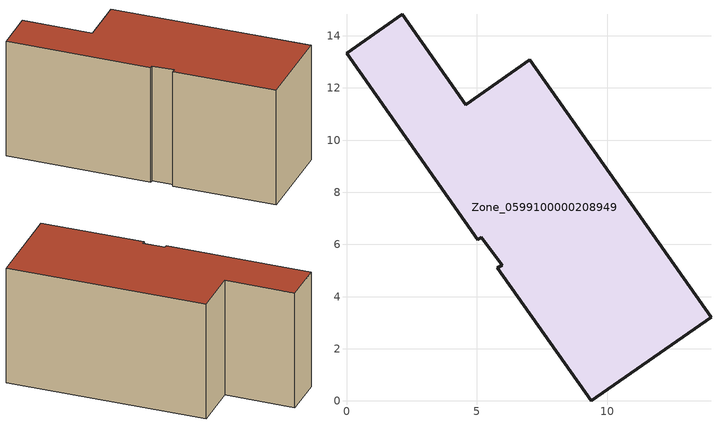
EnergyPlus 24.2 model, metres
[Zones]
Zone_0599100000208949
 floor ground (C_G): 13.98,3.21 9.39,0 5.79,5.12 5.98,5.21 5.17,6.27 5.04,6.18 0,13.34 2.13,14.84 4.57,11.36 7.02,13.09 z0
 wall outside (C_F): 4.57,11.36 2.13,14.84 0,13.34 5.04,6.18 5.17,6.27 5.98,5.21 5.79,5.12 9.39,0 13.98,3.21 7.02,13.09 4.57,11.36 z0:7.42
 roof outside (C_R): 5.79,5.12 9.39,0 13.98,3.21 7.02,13.09 4.57,11.36 2.13,14.84 0,13.34 5.04,6.18 5.17,6.27 5.98,5.21 z7.42
[BUILDING]
Pand.0599100000208949: North Axis=0; Terrain=City; Loads Convergence Tolerance Value=0.04; Temperature Convergence Tolerance Value=0.4; Solar Distribution=FullExterior; Maximum Number of Warmup Days=25; Minimum Number of Warmup Days=1
[Site:Location]
Rotterdam.The.Hague.AP_ZH_NLD Design_Conditions: Latitude=51.96; Longitude=4.45; Time Zone=1; Elevation=-4.5
[SITE:GROUNDTEMPERATURE:BUILDINGSURFACE]
18, 18, 18, 18, 18, 18, 18, 18, 18, 18, 18, 18
[MATERIAL] Thermal Absorptance=0.9; Solar Absorptance=0.7; Visible Absorptance=0.7
Name | Roughness | Thickness | Conductivity | Density | Specific Heat
G.TC.1975-1991 | MediumSmooth | 0.15 | 0.288461 | 540 | 1210
F.TC.1975-1991 | Rough | 0.3 | 0.230769 | 1920 | 840
R.TC.1975-1991 | MediumRough | 0.2 | 0.153846 | 1500 | 1000
[CONSTRUCTION]
C_G: G.TC.1975-1991
C_F: F.TC.1975-1991
C_R: R.TC.1975-1991
[ZONE]
Zone_0599100000208949: Type=1; Multiplier=1; Ceiling Height=Autocalculate; Volume=Autocalculate; Floor Area=autocalculate; Part of Total Floor Area=Yes
[ZONEINFILTRATION:DESIGNFLOWRATE]
Infil_Zone_0599100000208949: Zone or ZoneList or Space or SpaceList=Zone_0599100000208949; Schedule=AlwaysOn; Design Flow Rate Calculation Method=Flow/Area; Flow Rate per Floor Area=0.003; Constant Term Coefficient=1; Temperature Term Coefficient=0; Velocity Term Coefficient=0; Velocity Squared Term Coefficient=0
[HVACTEMPLATE:ZONE:IDEALLOADSAIRSYSTEM]
Zone_0599100000208949: Maximum Heating Supply Air Temperature=50; Minimum Cooling Supply Air Temperature=13; Maximum Heating Supply Air Humidity Ratio=0.0156; Minimum Cooling Supply Air Humidity Ratio=0.0077; Heating Limit=NoLimit; Cooling Limit=NoLimit; Dehumidification Control Type=ConstantSensibleHeatRatio; Cooling Sensible Heat Ratio=0.7; Dehumidification Setpoint=60; Humidification Control Type=None; Humidification Setpoint=30; Outdoor Air Method=None; Outdoor Air Flow Rate per Person=0.00944; Outdoor Air Flow Rate per Zone Floor Area=0; Outdoor Air Flow Rate per Zone=0; Demand Controlled Ventilation Type=None; Outdoor Air Economizer Type=NoEconomizer; Heat Recovery Type=None; Sensible Heat Recovery Effectiveness=0.7; Latent Heat Recovery Effectiveness=0.65
[ZONECONTROL:THERMOSTAT]
ThermostatControl_Zone_0599100000208949: Zone or ZoneList=Zone_0599100000208949; Control Type Schedule=DualSetpointControlType; Control 1=Thermostat_Zone_0599100000208949; Temperature Difference Between Cutout And Setpoint=0
[THERMOSTATSETPOINT:DUALSETPOINT]
Thermostat_Zone_0599100000208949: Heating Setpoint Temperature Schedule=HeatingSetpoint_Zone_0599100000208949; Cooling Setpoint Temperature Schedule=CoolingSetpoint_Zone_0599100000208949
[SCHEDULE:COMPACT]
HeatingSetpoint_Zone_0599100000208949: Through: 12/31, For: AllDays, Until: 24:00, 21
CoolingSetpoint_Zone_0599100000208949: Through: 12/31, For: AllDays, Until: 24:00, 24
DualSetpointControlType: Through: 12/31, For: AllDays, Until: 24:00, 4
AlwaysOn: Through: 12/31, For: AllDays, Until: 24:00, 1
